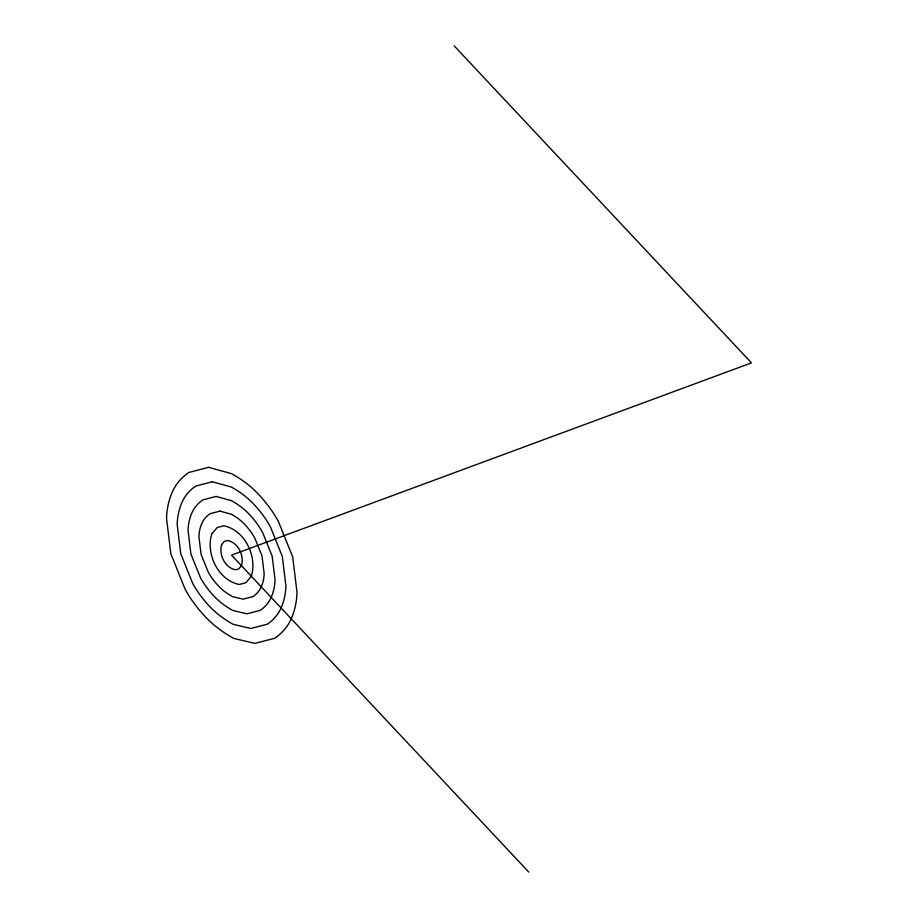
<?xml version="1.0" encoding="UTF-8"?>
<svg xmlns="http://www.w3.org/2000/svg" width="918" height="918" viewBox="0 0 918 918"><rect width="100%" height="100%" fill="white"/><g stroke="black" fill="none" stroke-linecap="round" stroke-linejoin="round"><path stroke-width="1.38" d="M454.203 45.9L751.452 362.874L231.543 555.126L528.802 872.1M211.725 534.001C205.678 553.91 218.128 580.222 239.254 584.479L245.852 582.758L251.36 576.263C257.407 556.285 245.003 530.191 223.831 525.784L217.233 527.506L211.725 534.001M221.64 544.569C218.61 554.518 224.841 567.68 235.398 569.803L238.703 568.942L241.457 565.695C244.475 555.711 238.267 542.664 227.687 540.461L224.394 541.31L221.64 544.569M208.627 467.342L188.844 472.483A82.425 59.59 25 0 0 172.32 491.979A129.094 93.326 25 0 0 166.548 518.544L170.84 553.761L185.126 589.241A129.094 93.326 25 0 0 205.058 616.483A87.52 63.273 25 0 0 233.803 638.412L254.917 643.415L274.7 638.262A82.425 59.59 25 0 0 291.224 618.766A129.094 93.326 25 0 0 296.996 592.202L292.704 556.985L278.418 521.504A129.094 93.326 25 0 0 258.486 494.263A82.425 59.59 25 0 0 231.416 473.619L208.627 467.342M212.253 481.766L195.763 486.058A68.689 49.664 25 0 0 182.005 502.307A107.578 77.778 25 0 0 177.185 524.442L180.766 553.784L192.677 583.355A107.578 77.778 25 0 0 209.281 606.052A72.935 52.728 25 0 0 233.241 624.332L250.832 628.497L267.322 624.206A68.689 49.664 25 0 0 281.092 607.957A107.578 77.778 25 0 0 285.9 585.822L282.319 556.48L270.408 526.909A107.578 77.778 25 0 0 253.804 504.211A68.689 49.664 25 0 0 231.244 486.999L212.253 481.766M216.109 496.443L202.924 499.874A54.954 39.726 25 0 0 191.908 512.864A86.062 62.217 25 0 0 188.064 530.581L190.921 554.047L200.445 577.709A86.062 62.217 25 0 0 213.733 595.874A58.35 42.182 25 0 0 232.897 610.493L246.976 613.821L260.161 610.39A54.954 39.726 25 0 0 271.177 597.389A86.062 62.217 25 0 0 275.033 579.683L272.164 556.205L262.64 532.555A86.062 62.217 25 0 0 249.352 514.39A54.954 39.726 25 0 0 231.302 500.62L216.109 496.443M219.976 511.108L210.084 513.69A41.207 29.801 25 0 0 201.822 523.432A64.547 46.669 25 0 0 198.931 536.709L201.076 554.323L208.225 572.063A64.547 46.669 25 0 0 218.186 585.684A43.766 31.637 25 0 0 232.564 596.654L243.121 599.144L253.012 596.574A41.207 29.801 25 0 0 261.274 586.832A64.547 46.669 25 0 0 264.154 573.543L262.009 555.941L254.86 538.2A64.547 46.669 25 0 0 244.899 524.58A41.207 29.801 25 0 0 231.37 514.252L219.976 511.108"/></g></svg>
